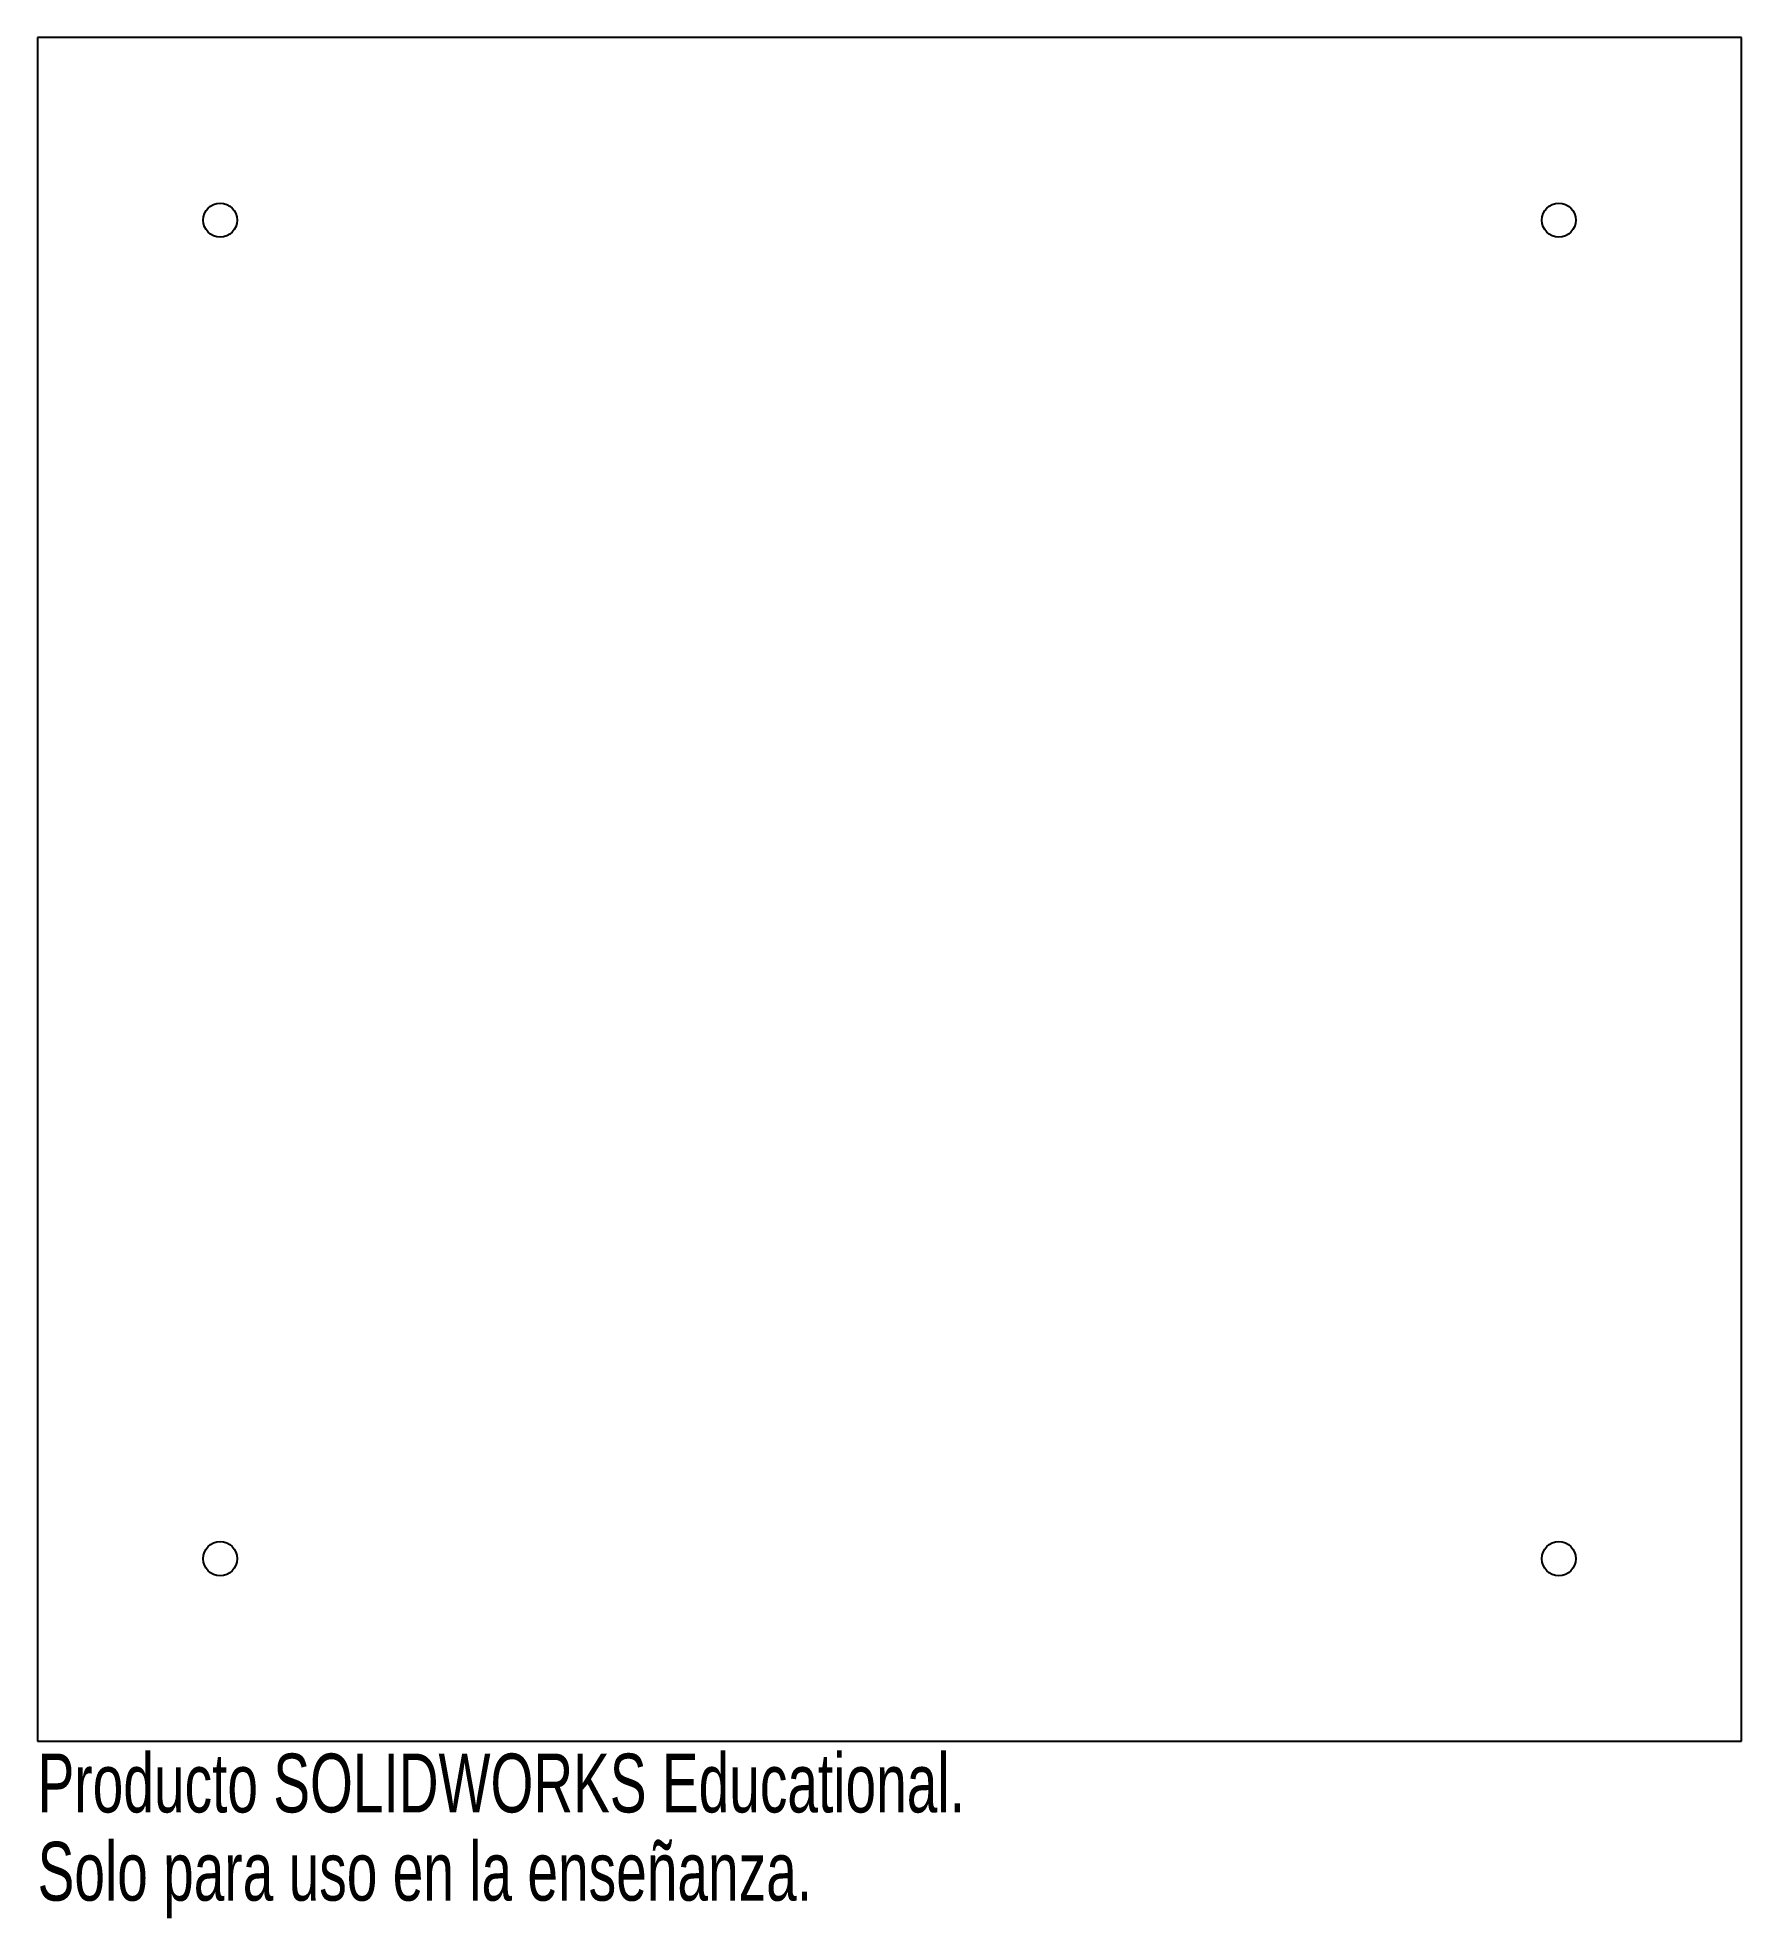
# Model space of a CAD drawing. Header units: millimetres. Extents: x -70 to 70, y -85 to 70.
import ezdxf

# ---------------------------------------------------------------- set-up
doc = ezdxf.new("R2010")
doc.units = ezdxf.units.MM
doc.styles.add('SLDTEXTSTYLE0', font='TXT', dxfattribs={"width": 0.7})

msp = doc.modelspace()

# ---------------------------------------------------------------- linework, layer by layer
at = {"color": 7, "linetype": 'Continuous', "lineweight": 25}
for p, q in [((70, 70), (-70, 70)), ((-70, 70), (-70, -70)), ((70, -70), (70, 70)), ((-70, -70), (70, -70))]:
    msp.add_line(p, q, dxfattribs=at)
for centre in [(-55, 55), (55, 55), (-55, -55), (55, -55)]:
    msp.add_circle(centre, 1.4, dxfattribs=at)

# ---------------------------------------------------------------- texts
at = {"color": 7, "linetype": 'Continuous', "char_height": 4.8336, "attachment_point": 1, "style": 'SLDTEXTSTYLE0'}
for s, insert in [('Producto SOLIDWORKS Educational.', (-70, -71.02)), ('Solo para uso en la enseñanza.', (-70, -78.27))]:
    msp.add_mtext(s, dxfattribs=dict(at, insert=insert))

doc.saveas('drawing.dxf')
